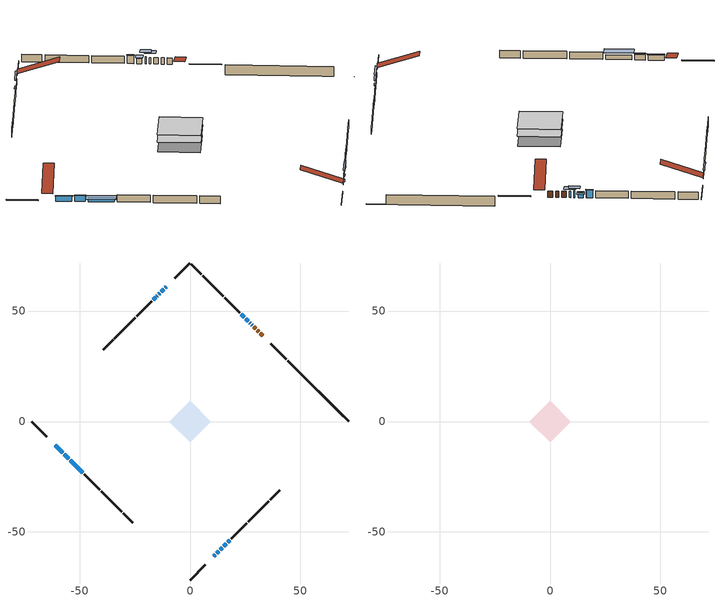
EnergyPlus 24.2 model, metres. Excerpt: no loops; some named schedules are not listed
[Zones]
conditioned space
 floor adiabatic (AdiabaticFloorConstruction): -9.28,0 0,9.28 9.28,0 0,-9.28 z1.61
 floor foundation (Slab1 construction): -9.1,0 0,9.1 9.1,0 0,-9.1 z-1.67
 floor foundation (Slab2 construction): -3.66,0.21 -0.21,3.66 3.66,-0.21 0.21,-3.66 z0
 wall outside (RimJoist1 construction): 0,-71.74 6.95,-64.79 / -71.74,0 -64.79,-6.95 / 0,71.74 -6.95,64.79 / 43.5,28.24 36.55,35.2 z1.61:1.91
 wall outside (AdiabaticWallConstruction 1): 32.85,38.89 31.81,39.93 / 31.16,40.59 30.53,41.22 / 29.87,41.87 28.93,42.81 z1.61:3.64
 wall outside (AdiabaticWallConstruction): 28.27,43.47 27.91,43.83 z1.61:3.64; 10.65,-61.09 11.44,-60.3 z1.61:2.63; 12.1,-59.65 12.96,-58.78 / -56.99,-14.75 -54.83,-16.91 z1.61:3.44; -61.09,-10.65 -57.65,-14.1 z1.61:3.23; -10.65,61.09 -11.17,60.57 / -13.6,58.14 -14.13,57.61 / -14.78,56.96 -14.94,56.8 z1.61:2.83; -11.83,59.91 -12.95,58.8 z1.61:2.27; 13.61,-58.13 14.51,-57.23 / -54.18,-17.57 -48.57,-23.17 / -15.6,56.14 -16.57,55.17 / 17.12,-54.62 18.06,-53.69 z1.61:3.13; 15.17,-56.57 16.46,-55.28 z1.61:2.42; 27.26,44.48 27.04,44.7 z1.61:3.95; 26.38,45.36 25.23,46.51 z1.61:3.24; 24.58,47.16 23.28,48.46 z1.61:4.15
 wall outside (Wall1 construction): 18.71,-53.03 25.7,-46.05 / -47.92,-23.83 -40.93,-30.81 / -17.22,54.52 -24.21,47.53 / 22.63,49.11 15.65,56.1 z1.61:4.05
 wall outside (Wall2 construction): 26.35,-45.39 35.68,-36.06 / -40.28,-31.47 -30.95,-40.79 / -24.86,46.88 -34.19,37.55 / 14.99,56.75 5.66,66.08 z1.61:4.05
 wall outside (Wall3 construction): 36.34,-35.4 40.68,-31.06 / -30.29,-41.45 -25.94,-45.8 / -34.85,36.89 -39.2,32.55 / 5,66.74 0.66,71.08 z1.61:4.05
 wall foundation (FoundationWall1 construction): 44.15,27.59,-1.67 44.15,27.59,1.61 67.46,4.28,1.61 67.46,4.28,-1.57 71.74,0,-1.57 71.74,0,-1.67
 window (WindowConstruction 8): 28.27,43.47 27.91,43.83 z1.61:3.64
 window (WindowConstruction 4): 10.65,-61.09 11.44,-60.3 z1.61:2.62
 window (WindowConstruction 5): 12.1,-59.65 12.96,-58.78 z1.61:3.44
 window (WindowConstruction 6): -61.09,-10.65 -57.65,-14.1 z1.61:3.23
 window (WindowConstruction 7): -56.99,-14.75 -54.83,-16.91 z1.61:3.44
 window (WindowConstruction 16): -10.65,61.09 -11.17,60.57 z1.61:2.83
 window (WindowConstruction 12): -11.83,59.91 -12.94,58.8 z1.61:2.27
 window (WindowConstruction 13): 13.61,-58.13 14.51,-57.23 z1.61:3.13
 window (WindowConstruction 14): 15.17,-56.57 16.46,-55.28 z1.61:2.42
 window (WindowConstruction 15): -54.18,-17.57 -48.57,-23.17 z1.61:3.13
 window (WindowConstruction 9): 27.26,44.49 27.04,44.7 z1.61:3.95
 window (WindowConstruction 10): -13.6,58.14 -14.13,57.61 z1.61:2.83
 window (WindowConstruction 11): -14.78,56.96 -14.94,56.8 z1.61:2.83
 window (WindowConstruction): 26.38,45.36 25.24,46.51 z1.61:3.23
 window (WindowConstruction 1): 24.58,47.16 23.29,48.46 z1.61:4.15
 window (WindowConstruction 2): -15.6,56.14 -16.57,55.17 z1.61:3.13
 window (WindowConstruction 3): 17.12,-54.62 18.06,-53.69 z1.61:3.13
 door (Door): 32.85,38.89 31.81,39.93 z1.61:3.64
 door (Door 1): 31.16,40.59 30.53,41.21 z1.61:3.64
 door (Door 2): 29.87,41.87 28.93,42.81 z1.61:3.64
 ceiling adiabatic (AdiabaticFloorConstruction): 0,-9.28 9.28,0 0,9.28 -9.28,0 z1.61
attic - vented
 floor to conditioned space (Floor1 construction Reversed): -9.28,0 0,9.28 9.28,0 0,-9.28 z4.05
 roof outside (Roof1 construction): 9.99,-61.75,4.05 0.95,-52.71,8.31 -1.43,-55.09,8.31 7.61,-64.13,4.05; -61.75,-9.99,4.05 -52.71,-0.95,8.31 -55.09,1.43,8.31 -64.13,-7.61,4.05; -9.99,61.75,4.05 -0.95,52.71,8.31 1.43,55.09,8.31 -7.61,64.13,4.05; 33.51,38.24,4.05 24.46,29.19,8.31 26.85,26.81,8.31 35.89,35.85,4.05
shading: 26.84,44.9 29.35,42.4 30.64,43.69 28.13,46.2 z5.16; 11.58,-60.16 10.51,-61.24 10.8,-61.53 11.87,-60.45 z2.83; 13.1,-58.64 11.95,-59.79 12.24,-60.08 13.39,-58.93 z3.64; -57.5,-14.24 -61.24,-10.51 -61.53,-10.8 -57.79,-14.53 z3.44; -54.69,-17.05 -57.13,-14.61 -57.42,-14.9 -54.98,-17.34 z3.64; -14.81,56.93 -9.96,61.78 -10.25,62.07 -15.1,57.22 z4.91; 16.38,-55.36 11.75,-59.99 12.04,-60.28 16.67,-55.65 z5.77; 18.33,-53.41 13.3,-58.44 13.6,-58.73 18.62,-53.7 z5.06; -48.14,-23.6 -54.61,-17.13 -56.76,-19.29 -50.3,-25.76 z3.74; 25.97,45.78 28.33,43.41 29.63,44.7 27.26,47.07 z5.47; 25.02,46.72 26.6,45.15 27.89,46.44 26.32,48.01 z3.53; 23.14,48.6 24.72,47.02 25.01,47.31 23.43,48.89 z4.35; -16.71,55.03 -15.46,56.29 -15.75,56.58 -17,55.32 z3.34; 18.2,-53.54 16.98,-54.76 17.27,-55.05 18.49,-53.83 z3.34
[Building]
Building 1: Terrain=Suburbs
[Site:Location]
Edmonton Intl AP_AB: Latitude {deg}=53.31; Longitude {deg}=-113.58; Time Zone {hr}=-7; Elevation {m}=723; Keep Site Location Information=Yes
[Site:GroundTemperature:Shallow]
-1.56185, -3.61833, -3.78302, -2.80711, 1.11059, 5.01004, 8.39065, 10.5322, 10.7141, 8.97234, 5.67794, 1.89811
[Site:WaterMainsTemperature]
Calculation Method=Schedule; Temperature Schedule=mains temperature schedule
[Material] Roughness=Rough; Thermal Absorptance=0.9
Name | Thickness {m} | Conductivity {W/m-K} | Density {kg/m3} | Specific Heat {J/kg-K} | Solar Absorptance | Visible Absorptance
asphalt or fiberglass shingles | 0.00635 | 0.162714 | 1121.4 | 1465.45 | 0.4 | 0.4
ceiling loosefill ins | 0.169333 | 0.0480833 | 16.02 | 1046.75 | 0.7 | 0.7
ceiling stud and cavity | 0.1397 | 0.0937792 | 65.682 | 1177.47 | 0.7 | 0.7
concrete 4.0 in. | 0.1016 | 1.803125 | 2242.8 | 837.4 | 0.7 | 0.7
concrete 8.0 in. | 0.2032 | 1.803125 | 2242.8 | 837.4 | 0.7 | 0.7
door material | 0.04445 | 0.053851 | 512.64 | 1214.23 | 0.7 | 0.7
floor covering | 0.0127 | 0.0433444 | 54.468 | 1339.84 | 0.6 | 0.6
floor rigid ins; wall rigid ins 1 | 0.512978 | 0.029427 | 32.04 | 1214.23 | 0.7 | 0.7
floor stud and cavity | 0.1397 | 1.75129 | 37.0049 | 1207.88 | 0.7 | 0.7
furniture material conditioned space 1 | 0.1524 | 0.115458 | 640.8 | 1214.23 | 0.6 | 0.6
gypsum board | 0.0127 | 0.160291 | 801 | 837.4 | 0.6 | 0.6
osb sheathing 0.5 in. | 0.0127 | 0.115458 | 512.64 | 1214.23 | 0.7 | 0.7
osb sheathing 0.75 in. | 0.01905 | 0.115458 | 512.64 | 1214.23 | 0.7 | 0.7
osb sheathing 2.0 in. | 0.0508 | 0.115458 | 512.64 | 1214.23 | 0.7 | 0.7
rim joist rigid ins; wall rigid ins | 0.051816 | 0.029427 | 32.04 | 1214.23 | 0.7 | 0.7
rim joist stud and cavity | 0.0508 | 0.0449671 | 125.044 | 1163.47 | 0.6 | 0.6
wall stud and cavity | 0.1397 | 0.251076 | 139.0536 | 1170.24 | 0.7 | 0.7
wall stud and cavity 1 | 0.1397 | 0.262716 | 139.0536 | 1170.24 | 0.7 | 0.7
wall stud and cavity 2 | 0.1397 | 0.286894 | 139.0536 | 1170.24 | 0.7 | 0.7
wall stud and cavity 3 | 0.0889 | 0.380278 | 52.3479 | 1209.89 | 0.7 | 0.7
wall stud and cavity 4 | 0.0889 | 0.391764 | 83.0341 | 1211.67 | 0.7 | 0.7
wood siding | 0.0254 | 0.102417 | 544.68 | 1172.36 | 0.4 | 0.4
wood siding 1; wood siding 2; wood siding 3 | 0.0254 | 0.102417 | 544.68 | 1172.36 | 0.7 | 0.7
[WindowMaterial:SimpleGlazingSystem]
Name | U-Factor {W/m2-K} | Solar Heat Gain Coefficient
WindowMaterial | 3.29835 | 0.69
WindowMaterial 1 | 1.90383 | 0.47
WindowMaterial 10 | 3.310274 | 0.62
WindowMaterial 11 | 3.31198 | 0.52
WindowMaterial 12 | 3.30687 | 0.64
WindowMaterial 13 | 3.30005 | 0.68
WindowMaterial 14 | 3.28302 | 0.56
WindowMaterial 15 | 3.296079 | 0.7
WindowMaterial 2 | 3.298918 | 0.68
WindowMaterial 3 | 3.273367 | 0.55
WindowMaterial 4 | 3.273367 | 0.58
WindowMaterial 5 | 1.65457 | 0.57
WindowMaterial 6 | 1.58246 | 0.59
WindowMaterial 7 | 1.550094 | 0.6
WindowMaterial 8 | 3.33639 | 0.51
WindowMaterial 9 | 3.32958 | 0.55
[Construction]
AdiabaticFloorConstruction: floor stud and cavity, floor rigid ins, osb sheathing 0.75 in., floor covering
AdiabaticWallConstruction: wood siding 2, wall rigid ins 1, wall stud and cavity 3, gypsum board
AdiabaticWallConstruction 1: wood siding 3, wall rigid ins 1, wall stud and cavity 3, gypsum board
Door; Door 1; Door 2: door material
Floor1 construction Reversed: gypsum board, ceiling stud and cavity, ceiling loosefill ins
FoundationWall1 construction: concrete 8.0 in.
furniture construction conditioned space 1: furniture material conditioned space 1
PartitionWallConstruction: gypsum board, wall stud and cavity 4, gypsum board
RimJoist1 construction: wood siding 1, rim joist rigid ins, osb sheathing 2.0 in., rim joist stud and cavity
Roof1 construction: asphalt or fiberglass shingles
Slab1 construction; Slab2 construction: concrete 4.0 in.
Wall1 construction: wood siding, wall rigid ins, osb sheathing 0.5 in., wall stud and cavity, gypsum board
Wall2 construction: wood siding, wall rigid ins, osb sheathing 0.5 in., wall stud and cavity 1, gypsum board
Wall3 construction: wood siding, wall rigid ins, osb sheathing 0.5 in., wall stud and cavity 2, gypsum board
WindowConstruction: WindowMaterial
WindowConstruction 1: WindowMaterial 1
WindowConstruction 10; WindowConstruction 16: WindowMaterial 10
WindowConstruction 11: WindowMaterial 11
WindowConstruction 12: WindowMaterial 12
WindowConstruction 13: WindowMaterial 13
WindowConstruction 14: WindowMaterial 14
WindowConstruction 15: WindowMaterial 15
WindowConstruction 2: WindowMaterial 2
WindowConstruction 3: WindowMaterial 3
WindowConstruction 4: WindowMaterial 4
WindowConstruction 5: WindowMaterial 5
WindowConstruction 6: WindowMaterial 6
WindowConstruction 7: WindowMaterial 7
WindowConstruction 8: WindowMaterial 8
WindowConstruction 9: WindowMaterial 9
[Zone] Multiplier=1; Part of Total Floor Area=Yes
Name | Volume {m3}
attic - vented | 119.294
conditioned space | 862.4
[Space]
Name | Zone | Volume {m3}
attic - vented 1 | attic - vented | 119.294
conditioned space 1 | conditioned space | 862.4
[ZoneInfiltration:EffectiveLeakageArea]
infil attic - vented 1: Zone or Space=attic - vented 1; Schedule=Always On Discrete; Effective Air Leakage Area {cm2}=5996.17; Stack Coefficient=0.000296428; Wind Coefficient=1.16327e-05
[ZoneMixing]
whole house fan mix: Zone or Space=attic - vented; Schedule=Always On Continuous; Design Flow Rate Calculation Method=Flow/Zone; Design Flow Rate {m3/s}=0; Source Zone or Space=conditioned space
[SurfaceProperty:ExposedFoundationPerimeter] Exposed Perimeter Calculation Method=TotalExposedPerimeter
Name | Total Exposed Perimeter {m}
Slab1 | 39.014
Slab2 | 20.726
[InternalMass] Zone or ZoneList=conditioned space; Space or SpaceList=conditioned space 1
Name | Construction | Surface Area {m2}
furniture mass conditioned space 1 | furniture construction conditioned space 1 | 145.932
partition wall mass | PartitionWallConstruction | 364.83
[Lights]
interior lighting: Zone or ZoneList or Space or SpaceList=conditioned space 1; Schedule=interior lighting schedule; Design Level Calculation Method=LightingLevel; Lighting Level {W}=343.2; Return Air Fraction=0; Fraction Radiant=0.6; Fraction Visible=0.2; Fraction Replaceable=1
[People]
occupants: Zone or ZoneList or Space or SpaceList=conditioned space 1; Number of People Schedule=occupants schedule; Number of People Calculation Method=People; Number of People=3; Fraction Radiant=0.314171; Sensible Heat Fraction=0.56303; Activity Level Schedule=occupants activity schedule; Carbon Dioxide Generation Rate {m3/s-W}=0; Enable ASHRAE 55 Comfort Warnings=No; Mean Radiant Temperature Calculation Type=EnclosureAveraged
[ElectricEquipment] Zone or ZoneList or Space or SpaceList=conditioned space 1; Design Level Calculation Method=EquipmentLevel
Name | Schedule | Design Level {W} | Fraction Latent | Fraction Radiant | Fraction Lost
clothes dryer | clothes dryer schedule | 140.772 | 0.015 | 0.081 | 0.85
clothes washer | clothes washer schedule | 32.1985 | 0.03 | 0.162 | 0.7
cooking range | cooking range schedule | 215.147 | 0.08 | 0.432 | 0.2
dishwasher | dishwasher schedule | 66.8632 | 0.3 | 0.18 | 0.4
fridge | fridge schedule | 72.9452 | 0 | 0.6 | 0
mech vent bath fan 0 | mech vent bath fan 0 schedule | 50.2 | 0 | 0 | 1
mech vent bath fan 1 | mech vent bath fan 1 schedule | 50.2 | 0 | 0 | 1
mech vent house fan | mech vent house fan schedule | 0 | 0 | 0 | 1
mech vent house fan cfis | mech vent house fan cfis schedule | 0 | 0 | 0 | 0
mech vent range fan 0 | mech vent range fan 0 schedule | 57 | 0 | 0 | 1
misc plug loads | misc plug loads schedule | 494.7 | 0.045 | 0.513 | 0.1
whole house fan | Always On Discrete | 0 | 0 | 0 | 1
[OtherEquipment] Zone or ZoneList or Space or SpaceList=conditioned space 1; Design Level Calculation Method=EquipmentLevel
Name | Fuel Type | Schedule | Design Level {W} | Fraction Latent | Fraction Radiant | Fraction Lost
clothes dryer 1 | Electricity | clothes dryer schedule | 0 | 0.015 | 0.081 | 0.85
cooking range 1 | Electricity | cooking range schedule | 0 | 0.08 | 0.432 | 0.2
general water use latent | None | general water use schedule | 62.594 | 1 | 0 | 0
general water use sensible | None | general water use schedule | -61.6891 | 0 | 0.6 | 0
mech vent house fan latent load | None | Always On Discrete | 0 | 1 | 0 | 0
mech vent house fan sensible load | None | Always On Discrete | 0 | 0 | 0 | 0
water heater energy adjustment1 | NaturalGas | Always On Discrete | 0.01 | 0 | 0 | 1
[ZoneInfiltration:DesignFlowRate] Zone or ZoneList or Space or SpaceList=conditioned space 1; Schedule=Always On Discrete; Design Flow Rate Calculation Method=Flow/Zone; Design Flow Rate {m3/s}=0
infil flow; natural vent flow; whole house fan flow
[Foundation:Kiva] Initial Indoor Air Temperature {C}=18; Wall Depth Below Slab {m}=0.2032
Name | Wall Height Above Grade {m}
Foundation Kiva 1 | 1.61001
Foundation Kiva 2 | 0.1016
[Foundation:Kiva:Settings]
Soil Conductivity {W/m-K}=0.849921; Soil Density {kg/m3}=1842.3; Soil Specific Heat {J/kg-K}=418.7; Ground Solar Absorptivity=0.9; Ground Thermal Absorptivity=0.9; Ground Surface Roughness {m}=0.03; Far-Field Width {m}=40; Deep-Ground Boundary Condition=ZeroFlux; Deep-Ground Depth {m}=40; Minimum Cell Dimension {m}=0.2; Maximum Cell Growth Coefficient=3; Simulation Timestep=Timestep
[Exterior:Lights]
exterior lighting: Schedule=exterior lighting schedule; Design Level {W}=75.6
[Schedule:Constant]
Name | Hourly Value
Always On Continuous; mech vent house fan schedule; mech vent house fan cfis schedule; Always On Discrete | 1
occupants activity schedule | 117.228
fridge schedule | 0
[Schedule:Week:Daily]
interior lighting schedule Week Rule - Jan1-Jan27: interior lighting schedule day, interior lighting schedule day, interior lighting schedule day, interior lighting schedule day, interior lighting schedule day, interior lighting schedule day, interior lighting schedule day, interior lighting schedule default day, interior lighting schedule default day, interior lighting schedule default day, interior lighting schedule default day, interior lighting schedule default day
interior lighting schedule Week Rule - Jan28-Feb3: interior lighting schedule day, interior lighting schedule day, interior lighting schedule day, interior lighting schedule day, interior lighting schedule day 1, interior lighting schedule day 1, interior lighting schedule day 1, interior lighting schedule default day, interior lighting schedule default day, interior lighting schedule default day, interior lighting schedule default day, interior lighting schedule default day
interior lighting schedule Week Rule - Feb4-Feb24: interior lighting schedule day 1, interior lighting schedule day 1, interior lighting schedule day 1, interior lighting schedule day 1, interior lighting schedule day 1, interior lighting schedule day 1, interior lighting schedule day 1, interior lighting schedule default day, interior lighting schedule default day, interior lighting schedule default day, interior lighting schedule default day, interior lighting schedule default day
interior lighting schedule Week Rule - Feb25-Mar3: interior lighting schedule day 1, interior lighting schedule day 1, interior lighting schedule day 1, interior lighting schedule day 1, interior lighting schedule day 2, interior lighting schedule day 2, interior lighting schedule day 2, interior lighting schedule default day, interior lighting schedule default day, interior lighting schedule default day, interior lighting schedule default day, interior lighting schedule default day
interior lighting schedule Week Rule - Mar4-Mar31: interior lighting schedule day 2, interior lighting schedule day 2, interior lighting schedule day 2, interior lighting schedule day 2, interior lighting schedule day 2, interior lighting schedule day 2, interior lighting schedule day 2, interior lighting schedule default day, interior lighting schedule default day, interior lighting schedule default day, interior lighting schedule default day, interior lighting schedule default day
interior lighting schedule Week Rule - Apr1-Apr28: interior lighting schedule day 3, interior lighting schedule day 3, interior lighting schedule day 3, interior lighting schedule day 3, interior lighting schedule day 3, interior lighting schedule day 3, interior lighting schedule day 3, interior lighting schedule default day, interior lighting schedule default day, interior lighting schedule default day, interior lighting schedule default day, interior lighting schedule default day
interior lighting schedule Week Rule - Apr29-May5: interior lighting schedule day 3, interior lighting schedule day 3, interior lighting schedule day 4, interior lighting schedule day 4, interior lighting schedule day 4, interior lighting schedule day 4, interior lighting schedule day 4, interior lighting schedule default day, interior lighting schedule default day, interior lighting schedule default day, interior lighting schedule default day, interior lighting schedule default day
interior lighting schedule Week Rule - May6-May26: interior lighting schedule day 4, interior lighting schedule day 4, interior lighting schedule day 4, interior lighting schedule day 4, interior lighting schedule day 4, interior lighting schedule day 4, interior lighting schedule day 4, interior lighting schedule default day, interior lighting schedule default day, interior lighting schedule default day, interior lighting schedule default day, interior lighting schedule default day
interior lighting schedule Week Rule - May27-Jun2: interior lighting schedule day 4, interior lighting schedule day 4, interior lighting schedule day 4, interior lighting schedule day 4, interior lighting schedule day 4, interior lighting schedule day 5, interior lighting schedule day 5, interior lighting schedule default day, interior lighting schedule default day, interior lighting schedule default day, interior lighting schedule default day, interior lighting schedule default day
interior lighting schedule Week Rule - Jun3-Jun30: interior lighting schedule day 5, interior lighting schedule day 5, interior lighting schedule day 5, interior lighting schedule day 5, interior lighting schedule day 5, interior lighting schedule day 5, interior lighting schedule day 5, interior lighting schedule default day, interior lighting schedule default day, interior lighting schedule default day, interior lighting schedule default day, interior lighting schedule default day
interior lighting schedule Week Rule - Jul1-Jul28: interior lighting schedule day 6, interior lighting schedule day 6, interior lighting schedule day 6, interior lighting schedule day 6, interior lighting schedule day 6, interior lighting schedule day 6, interior lighting schedule day 6, interior lighting schedule default day, interior lighting schedule default day, interior lighting schedule default day, interior lighting schedule default day, interior lighting schedule default day
interior lighting schedule Week Rule - Jul29-Aug4: interior lighting schedule day 6, interior lighting schedule day 6, interior lighting schedule day 6, interior lighting schedule day 7, interior lighting schedule day 7, interior lighting schedule day 7, interior lighting schedule day 7, interior lighting schedule default day, interior lighting schedule default day, interior lighting schedule default day, interior lighting schedule default day, interior lighting schedule default day
interior lighting schedule Week Rule - Aug5-Aug25: interior lighting schedule day 7, interior lighting schedule day 7, interior lighting schedule day 7, interior lighting schedule day 7, interior lighting schedule day 7, interior lighting schedule day 7, interior lighting schedule day 7, interior lighting schedule default day, interior lighting schedule default day, interior lighting schedule default day, interior lighting schedule default day, interior lighting schedule default day
interior lighting schedule Week Rule - Aug26-Sep1: interior lighting schedule day 7, interior lighting schedule day 7, interior lighting schedule day 7, interior lighting schedule day 7, interior lighting schedule day 7, interior lighting schedule day 7, interior lighting schedule day 8, interior lighting schedule default day, interior lighting schedule default day, interior lighting schedule default day, interior lighting schedule default day, interior lighting schedule default day
interior lighting schedule Week Rule - Sep2-Sep29: interior lighting schedule day 8, interior lighting schedule day 8, interior lighting schedule day 8, interior lighting schedule day 8, interior lighting schedule day 8, interior lighting schedule day 8, interior lighting schedule day 8, interior lighting schedule default day, interior lighting schedule default day, interior lighting schedule default day, interior lighting schedule default day, interior lighting schedule default day
interior lighting schedule Week Rule - Sep30-Oct6: interior lighting schedule day 8, interior lighting schedule day 9, interior lighting schedule day 9, interior lighting schedule day 9, interior lighting schedule day 9, interior lighting schedule day 9, interior lighting schedule day 9, interior lighting schedule default day, interior lighting schedule default day, interior lighting schedule default day, interior lighting schedule default day, interior lighting schedule default day
interior lighting schedule Week Rule - Oct7-Oct27: interior lighting schedule day 9, interior lighting schedule day 9, interior lighting schedule day 9, interior lighting schedule day 9, interior lighting schedule day 9, interior lighting schedule day 9, interior lighting schedule day 9, interior lighting schedule default day, interior lighting schedule default day, interior lighting schedule default day, interior lighting schedule default day, interior lighting schedule default day
interior lighting schedule Week Rule - Oct28-Nov3: interior lighting schedule day 9, interior lighting schedule day 9, interior lighting schedule day 9, interior lighting schedule day 9, interior lighting schedule day 10, interior lighting schedule day 10, interior lighting schedule day 10, interior lighting schedule default day, interior lighting schedule default day, interior lighting schedule default day, interior lighting schedule default day, interior lighting schedule default day
interior lighting schedule Week Rule - Nov4-Nov24: interior lighting schedule day 10, interior lighting schedule day 10, interior lighting schedule day 10, interior lighting schedule day 10, interior lighting schedule day 10, interior lighting schedule day 10, interior lighting schedule day 10, interior lighting schedule default day, interior lighting schedule default day, interior lighting schedule default day, interior lighting schedule default day, interior lighting schedule default day
interior lighting schedule Week Rule - Nov25-Dec1: interior lighting schedule day 10, interior lighting schedule day 10, interior lighting schedule day 10, interior lighting schedule day 10, interior lighting schedule day 10, interior lighting schedule day 10, interior lighting schedule day 11, interior lighting schedule default day, interior lighting schedule default day, interior lighting schedule default day, interior lighting schedule default day, interior lighting schedule default day
interior lighting schedule Week Rule - Dec2-Dec31: interior lighting schedule day 11, interior lighting schedule day 11, interior lighting schedule day 11, interior lighting schedule day 11, interior lighting schedule day 11, interior lighting schedule day 11, interior lighting schedule day 11, interior lighting schedule default day, interior lighting schedule default day, interior lighting schedule default day, interior lighting schedule default day, interior lighting schedule default day
occupants schedule Week Rule - Jan1-Dec31: occupants schedule day, occupants schedule day, occupants schedule day, occupants schedule day, occupants schedule day, occupants schedule day, occupants schedule day, occupants schedule default day, occupants schedule default day, occupants schedule default day, occupants schedule default day, occupants schedule default day
clothes dryer schedule Week Rule - Jan1-Dec31: clothes dryer schedule day, clothes dryer schedule day, clothes dryer schedule day, clothes dryer schedule day, clothes dryer schedule day, clothes dryer schedule day, clothes dryer schedule day, clothes dryer schedule default day, clothes dryer schedule default day, clothes dryer schedule default day, clothes dryer schedule default day, clothes dryer schedule default day
clothes washer schedule Week Rule - Jan1-Dec31: clothes washer schedule day, clothes washer schedule day, clothes washer schedule day, clothes washer schedule day, clothes washer schedule day, clothes washer schedule day, clothes washer schedule day, clothes washer schedule default day, clothes washer schedule default day, clothes washer schedule default day, clothes washer schedule default day, clothes washer schedule default day
cooking range schedule Week Rule - Jan1-Dec31: cooking range schedule day, cooking range schedule day, cooking range schedule day, cooking range schedule day, cooking range schedule day, cooking range schedule day, cooking range schedule day, cooking range schedule default day, cooking range schedule default day, cooking range schedule default day, cooking range schedule default day, cooking range schedule default day
dishwasher schedule Week Rule - Jan1-Dec31: dishwasher schedule day, dishwasher schedule day, dishwasher schedule day, dishwasher schedule day, dishwasher schedule day, dishwasher schedule day, dishwasher schedule day, dishwasher schedule default day, dishwasher schedule default day, dishwasher schedule default day, dishwasher schedule default day, dishwasher schedule default day
mech vent bath fan 0 schedule Week Rule - Jan1-Dec31: mech vent bath fan 0 schedule day, mech vent bath fan 0 schedule day, mech vent bath fan 0 schedule day, mech vent bath fan 0 schedule day, mech vent bath fan 0 schedule day, mech vent bath fan 0 schedule day, mech vent bath fan 0 schedule day, mech vent bath fan 0 schedule default day, mech vent bath fan 0 schedule default day, mech vent bath fan 0 schedule default day, mech vent bath fan 0 schedule default day, mech vent bath fan 0 schedule default day
mech vent bath fan 1 schedule Week Rule - Jan1-Dec31: mech vent bath fan 1 schedule day, mech vent bath fan 1 schedule day, mech vent bath fan 1 schedule day, mech vent bath fan 1 schedule day, mech vent bath fan 1 schedule day, mech vent bath fan 1 schedule day, mech vent bath fan 1 schedule day, mech vent bath fan 1 schedule default day, mech vent bath fan 1 schedule default day, mech vent bath fan 1 schedule default day, mech vent bath fan 1 schedule default day, mech vent bath fan 1 schedule default day
mech vent range fan 0 schedule Week Rule - Jan1-Dec31: mech vent range fan 0 schedule day, mech vent range fan 0 schedule day, mech vent range fan 0 schedule day, mech vent range fan 0 schedule day, mech vent range fan 0 schedule day, mech vent range fan 0 schedule day, mech vent range fan 0 schedule day, mech vent range fan 0 schedule default day, mech vent range fan 0 schedule default day, mech vent range fan 0 schedule default day, mech vent range fan 0 schedule default day, mech vent range fan 0 schedule default day
misc plug loads schedule Week Rule - Jan1-Dec31: misc plug loads schedule day, misc plug loads schedule day, misc plug loads schedule day, misc plug loads schedule day, misc plug loads schedule day, misc plug loads schedule day, misc plug loads schedule day, misc plug loads schedule default day, misc plug loads schedule default day, misc plug loads schedule default day, misc plug loads schedule default day, misc plug loads schedule default day
general water use schedule Week Rule - Jan1-Dec31: general water use schedule day, general water use schedule day, general water use schedule day, general water use schedule day, general water use schedule day, general water use schedule day, general water use schedule day, general water use schedule default day, general water use schedule default day, general water use schedule default day, general water use schedule default day, general water use schedule default day
exterior lighting schedule Week Rule - Jan1-Jan27: exterior lighting schedule day, exterior lighting schedule day, exterior lighting schedule day, exterior lighting schedule day, exterior lighting schedule day, exterior lighting schedule day, exterior lighting schedule day, exterior lighting schedule default day, exterior lighting schedule default day, exterior lighting schedule default day, exterior lighting schedule default day, exterior lighting schedule default day
exterior lighting schedule Week Rule - Jan28-Feb3: exterior lighting schedule day, exterior lighting schedule day, exterior lighting schedule day, exterior lighting schedule day, exterior lighting schedule day 1, exterior lighting schedule day 1, exterior lighting schedule day 1, exterior lighting schedule default day, exterior lighting schedule default day, exterior lighting schedule default day, exterior lighting schedule default day, exterior lighting schedule default day
exterior lighting schedule Week Rule - Feb4-Feb24: exterior lighting schedule day 1, exterior lighting schedule day 1, exterior lighting schedule day 1, exterior lighting schedule day 1, exterior lighting schedule day 1, exterior lighting schedule day 1, exterior lighting schedule day 1, exterior lighting schedule default day, exterior lighting schedule default day, exterior lighting schedule default day, exterior lighting schedule default day, exterior lighting schedule default day
exterior lighting schedule Week Rule - Feb25-Mar3: exterior lighting schedule day 1, exterior lighting schedule day 1, exterior lighting schedule day 1, exterior lighting schedule day 1, exterior lighting schedule day 2, exterior lighting schedule day 2, exterior lighting schedule day 2, exterior lighting schedule default day, exterior lighting schedule default day, exterior lighting schedule default day, exterior lighting schedule default day, exterior lighting schedule default day
exterior lighting schedule Week Rule - Mar4-Mar31: exterior lighting schedule day 2, exterior lighting schedule day 2, exterior lighting schedule day 2, exterior lighting schedule day 2, exterior lighting schedule day 2, exterior lighting schedule day 2, exterior lighting schedule day 2, exterior lighting schedule default day, exterior lighting schedule default day, exterior lighting schedule default day, exterior lighting schedule default day, exterior lighting schedule default day
exterior lighting schedule Week Rule - Apr1-Apr28: exterior lighting schedule day 3, exterior lighting schedule day 3, exterior lighting schedule day 3, exterior lighting schedule day 3, exterior lighting schedule day 3, exterior lighting schedule day 3, exterior lighting schedule day 3, exterior lighting schedule default day, exterior lighting schedule default day, exterior lighting schedule default day, exterior lighting schedule default day, exterior lighting schedule default day
exterior lighting schedule Week Rule - Apr29-May5: exterior lighting schedule day 3, exterior lighting schedule day 3, exterior lighting schedule day 4, exterior lighting schedule day 4, exterior lighting schedule day 4, exterior lighting schedule day 4, exterior lighting schedule day 4, exterior lighting schedule default day, exterior lighting schedule default day, exterior lighting schedule default day, exterior lighting schedule default day, exterior lighting schedule default day
exterior lighting schedule Week Rule - May6-May26: exterior lighting schedule day 4, exterior lighting schedule day 4, exterior lighting schedule day 4, exterior lighting schedule day 4, exterior lighting schedule day 4, exterior lighting schedule day 4, exterior lighting schedule day 4, exterior lighting schedule default day, exterior lighting schedule default day, exterior lighting schedule default day, exterior lighting schedule default day, exterior lighting schedule default day
exterior lighting schedule Week Rule - May27-Jun2: exterior lighting schedule day 4, exterior lighting schedule day 4, exterior lighting schedule day 4, exterior lighting schedule day 4, exterior lighting schedule day 4, exterior lighting schedule day 5, exterior lighting schedule day 5, exterior lighting schedule default day, exterior lighting schedule default day, exterior lighting schedule default day, exterior lighting schedule default day, exterior lighting schedule default day
exterior lighting schedule Week Rule - Jun3-Jun30: exterior lighting schedule day 5, exterior lighting schedule day 5, exterior lighting schedule day 5, exterior lighting schedule day 5, exterior lighting schedule day 5, exterior lighting schedule day 5, exterior lighting schedule day 5, exterior lighting schedule default day, exterior lighting schedule default day, exterior lighting schedule default day, exterior lighting schedule default day, exterior lighting schedule default day
exterior lighting schedule Week Rule - Jul1-Jul28: exterior lighting schedule day 6, exterior lighting schedule day 6, exterior lighting schedule day 6, exterior lighting schedule day 6, exterior lighting schedule day 6, exterior lighting schedule day 6, exterior lighting schedule day 6, exterior lighting schedule default day, exterior lighting schedule default day, exterior lighting schedule default day, exterior lighting schedule default day, exterior lighting schedule default day
exterior lighting schedule Week Rule - Jul29-Aug4: exterior lighting schedule day 6, exterior lighting schedule day 6, exterior lighting schedule day 6, exterior lighting schedule day 7, exterior lighting schedule day 7, exterior lighting schedule day 7, exterior lighting schedule day 7, exterior lighting schedule default day, exterior lighting schedule default day, exterior lighting schedule default day, exterior lighting schedule default day, exterior lighting schedule default day
exterior lighting schedule Week Rule - Aug5-Aug25: exterior lighting schedule day 7, exterior lighting schedule day 7, exterior lighting schedule day 7, exterior lighting schedule day 7, exterior lighting schedule day 7, exterior lighting schedule day 7, exterior lighting schedule day 7, exterior lighting schedule default day, exterior lighting schedule default day, exterior lighting schedule default day, exterior lighting schedule default day, exterior lighting schedule default day
[Schedule:Year]
interior lighting schedule: interior lighting schedule Week Rule - Jan1-Jan27, 1, 1, 1, 27, interior lighting schedule Week Rule - Jan28-Feb3, 1, 28, 2, 3, interior lighting schedule Week Rule - Feb4-Feb24, 2, 4, 2, 24, interior lighting schedule Week Rule - Feb25-Mar3, 2, 25, 3, 3, interior lighting schedule Week Rule - Mar4-Mar31, 3, 4, 3, 31, interior lighting schedule Week Rule - Apr1-Apr28, 4, 1, 4, 28, interior lighting schedule Week Rule - Apr29-May5, 4, 29, 5, 5, interior lighting schedule Week Rule - May6-May26, 5, 6, 5, 26, interior lighting schedule Week Rule - May27-Jun2, 5, 27, 6, 2, interior lighting schedule Week Rule - Jun3-Jun30, 6, 3, 6, 30, interior lighting schedule Week Rule - Jul1-Jul28, 7, 1, 7, 28, interior lighting schedule Week Rule - Jul29-Aug4, 7, 29, 8, 4, interior lighting schedule Week Rule - Aug5-Aug25, 8, 5, 8, 25, interior lighting schedule Week Rule - Aug26-Sep1, 8, 26, 9, 1, interior lighting schedule Week Rule - Sep2-Sep29, 9, 2, 9, 29, interior lighting schedule Week Rule - Sep30-Oct6, 9, 30, 10, 6, interior lighting schedule Week Rule - Oct7-Oct27, 10, 7, 10, 27, interior lighting schedule Week Rule - Oct28-Nov3, 10, 28, 11, 3, interior lighting schedule Week Rule - Nov4-Nov24, 11, 4, 11, 24, interior lighting schedule Week Rule - Nov25-Dec1, 11, 25, 12, 1, interior lighting schedule Week Rule - Dec2-Dec31, 12, 2, 12, 31
occupants schedule: occupants schedule Week Rule - Jan1-Dec31, 1, 1, 12, 31
clothes dryer schedule: clothes dryer schedule Week Rule - Jan1-Dec31, 1, 1, 12, 31
clothes washer schedule: clothes washer schedule Week Rule - Jan1-Dec31, 1, 1, 12, 31
cooking range schedule: cooking range schedule Week Rule - Jan1-Dec31, 1, 1, 12, 31
dishwasher schedule: dishwasher schedule Week Rule - Jan1-Dec31, 1, 1, 12, 31
mech vent bath fan 0 schedule: mech vent bath fan 0 schedule Week Rule - Jan1-Dec31, 1, 1, 12, 31
mech vent bath fan 1 schedule: mech vent bath fan 1 schedule Week Rule - Jan1-Dec31, 1, 1, 12, 31
mech vent range fan 0 schedule: mech vent range fan 0 schedule Week Rule - Jan1-Dec31, 1, 1, 12, 31
misc plug loads schedule: misc plug loads schedule Week Rule - Jan1-Dec31, 1, 1, 12, 31
general water use schedule: general water use schedule Week Rule - Jan1-Dec31, 1, 1, 12, 31
exterior lighting schedule: exterior lighting schedule Week Rule - Jan1-Jan27, 1, 1, 1, 27, exterior lighting schedule Week Rule - Jan28-Feb3, 1, 28, 2, 3, exterior lighting schedule Week Rule - Feb4-Feb24, 2, 4, 2, 24, exterior lighting schedule Week Rule - Feb25-Mar3, 2, 25, 3, 3, exterior lighting schedule Week Rule - Mar4-Mar31, 3, 4, 3, 31, exterior lighting schedule Week Rule - Apr1-Apr28, 4, 1, 4, 28, exterior lighting schedule Week Rule - Apr29-May5, 4, 29, 5, 5, exterior lighting schedule Week Rule - May6-May26, 5, 6, 5, 26, exterior lighting schedule Week Rule - May27-Jun2, 5, 27, 6, 2, exterior lighting schedule Week Rule - Jun3-Jun30, 6, 3, 6, 30, exterior lighting schedule Week Rule - Jul1-Jul28, 7, 1, 7, 28, exterior lighting schedule Week Rule - Jul29-Aug4, 7, 29, 8, 4, exterior lighting schedule Week Rule - Aug5-Aug25, 8, 5, 8, 25, exterior lighting schedule Week Rule - Aug26-Sep1, 8, 26, 9, 1, exterior lighting schedule Week Rule - Sep2-Sep29, 9, 2, 9, 29, exterior lighting schedule Week Rule - Sep30-Oct6, 9, 30, 10, 6, exterior lighting schedule Week Rule - Oct7-Oct27, 10, 7, 10, 27, exterior lighting schedule Week Rule - Oct28-Nov3, 10, 28, 11, 3, exterior lighting schedule Week Rule - Nov4-Nov24, 11, 4, 11, 24, exterior lighting schedule Week Rule - Nov25-Dec1, 11, 25, 12, 1, exterior lighting schedule Week Rule - Dec2-Dec31, 12, 2, 12, 31
[Schedule:Compact]
mains temperature schedule: Through: 01/01, For: AllDays, Until: 24:00, 3.97167, Through: 01/02, For: AllDays, Until: 24:00, 3.90778, Through: 01/03, For: AllDays, Until: 24:00, 3.84556, Through: 01/04, For: AllDays, Until: 24:00, 3.78389, Through: 01/05, For: AllDays, Until: 24:00, 3.72278, Through: 01/06, For: AllDays, Until: 24:00, 3.66278, Through: 01/07, For: AllDays, Until: 24:00, 3.60389, Through: 01/08, For: AllDays, Until: 24:00, 3.54556, Through: 01/09, For: AllDays, Until: 24:00, 3.48833, Through: 01/10, For: AllDays, Until: 24:00, 3.43167, Through: 01/11, For: AllDays, Until: 24:00, 3.37611, Through: 01/12, For: AllDays, Until: 24:00, 3.32167, Through: 01/13, For: AllDays, Until: 24:00, 3.26833, Through: 01/14, For: AllDays, Until: 24:00, 3.21556, Through: 01/15, For: AllDays, Until: 24:00, 3.16444, Through: 01/16, For: AllDays, Until: 24:00, 3.11389, Through: 01/17, For: AllDays, Until: 24:00, 3.06444, Through: 01/18, For: AllDays, Until: 24:00, 3.01611, Through: 01/19, For: AllDays, Until: 24:00, 2.96889, Through: 01/20, For: AllDays, Until: 24:00, 2.92278, Through: 01/21, For: AllDays, Until: 24:00, 2.87722, Through: 01/22, For: AllDays, Until: 24:00, 2.83333, Through: 01/23, For: AllDays, Until: 24:00, 2.79056, Through: 01/24, For: AllDays, Until: 24:00, 2.74889, Through: 01/25, For: AllDays, Until: 24:00, 2.70833, Through: 01/26, For: AllDays, Until: 24:00, 2.66889, Through: 01/27, For: AllDays, Until: 24:00, 2.63056, Through: 01/28, For: AllDays, Until: 24:00, 2.59333, Through: 01/29, For: AllDays, Until: 24:00, 2.55778, Through: 01/30, For: AllDays, Until: 24:00, 2.52278, Through: 01/31, For: AllDays, Until: 24:00, 2.48944, Through: 02/01, For: AllDays, Until: 24:00, 2.45722, Through: 02/02, For: AllDays, Until: 24:00, 2.42611, Through: 02/03, For: AllDays, Until: 24:00, 2.39667, Through: 02/04, For: AllDays, Until: 24:00, 2.36833, Through: 02/05, For: AllDays, Until: 24:00, 2.34111, Through: 02/06, For: AllDays, Until: 24:00, 2.315, Through: 02/07, For: AllDays, Until: 24:00, 2.29056, Through: 02/08, For: AllDays, Until: 24:00, 2.26722, Through: 02/09, For: AllDays, Until: 24:00, 2.245, Through: 02/10, For: AllDays, Until: 24:00, 2.22444, Through: 02/11, For: AllDays, Until: 24:00, 2.20444, Through: 02/12, For: AllDays, Until: 24:00, 2.18667, Through: 02/13, For: AllDays, Until: 24:00, 2.17, Through: 02/14, For: AllDays, Until: 24:00, 2.15444, Through: 02/15, For: AllDays, Until: 24:00, 2.14, Through: 02/16, For: AllDays, Until: 24:00, 2.12722, Through: 02/17, For: AllDays, Until: 24:00, 2.11556, Through: 02/18, For: AllDays, Until: 24:00, 2.10556, Through: 02/19, For: AllDays, Until: 24:00, 2.09667, Through: 02/20, For: AllDays, Until: 24:00, 2.08889, Through: 02/21, For: AllDays, Until: 24:00, 2.08278, Through: 02/22, For: AllDays, Until: 24:00, 2.07833, Through: 02/23, For: AllDays, Until: 24:00, 2.07444, Through: 02/24, For: AllDays, Until: 24:00, 2.07278, Through: 02/25, For: AllDays, Until: 24:00, 2.07167, Through: 02/26, For: AllDays, Until: 24:00, 2.07222, Through: 02/27, For: AllDays, Until: 24:00, 2.07444, Through: 02/28, For: AllDays, Until: 24:00, 2.07778, Through: 03/01, For: AllDays, Until: 24:00, 2.08222, Through: 03/02, For: AllDays, Until: 24:00, 2.08833, Through: 03/03, For: AllDays, Until: 24:00, 2.09556, Through: 03/04, For: AllDays, Until: 24:00, 2.10444, Through: 03/05, For: AllDays, Until: 24:00, 2.11444, Through: 03/06, For: AllDays, Until: 24:00, 2.12556, Through: 03/07, For: AllDays, Until: 24:00, 2.13833, Through: 03/08, For: AllDays, Until: 24:00, 2.15278, Through: 03/09, For: AllDays, Until: 24:00, 2.16778, Through: 03/10, For: AllDays, Until: 24:00, 2.18444, Through: 03/11, For: AllDays, Until: 24:00, 2.20278, Through: 03/12, For: AllDays, Until: 24:00, 2.22167, Through: 03/13, For: AllDays, Until: 24:00, 2.24278, Through: 03/14, For: AllDays, Until: 24:00, 2.26444, Through: 03/15, For: AllDays, Until: 24:00, 2.28778, Through: 03/16, For: AllDays, Until: 24:00, 2.31222, Through: 03/17, For: AllDays, Until: 24:00, 2.33778, Through: 03/18, For: AllDays, Until: 24:00, 2.365, Through: 03/19, For: AllDays, Until: 24:00, 2.39333, Through: 03/20, For: AllDays, Until: 24:00, 2.42278, Through: 03/21, For: AllDays, Until: 24:00, 2.45389, Through: 03/22, For: AllDays, Until: 24:00, 2.48611, Through: 03/23, For: AllDays, Until: 24:00, 2.51889, Through: 03/24, For: AllDays, Until: 24:00, 2.55389, Through: 03/25, For: AllDays, Until: 24:00, 2.58944, Through: 03/26, For: AllDays, Until: 24:00, 2.62611, Through: 03/27, For: AllDays, Until: 24:00, 2.66444, Through: 03/28, For: AllDays, Until: 24:00, 2.70389, Through: 03/29, For: AllDays, Until: 24:00, 2.74389, Through: 03/30, For: AllDays, Until: 24:00, 2.78556, Through: 03/31, For: AllDays, Until: 24:00, 2.82833, Through: 04/01, For: AllDays, Until: 24:00, 2.87222, Through: 04/02, For: AllDays, Until: 24:00, 2.91722, Through: 04/03, For: AllDays, Until: 24:00, 2.96333, Through: 04/04, For: AllDays, Until: 24:00, 3.01056, Through: 04/05, For: AllDays, Until: 24:00, 3.05889, Through: 04/06, For: AllDays, Until: 24:00, 3.10833, Through: 04/07, For: AllDays, Until: 24:00, 3.15833, Through: 04/08, For: AllDays, Until: 24:00, 3.21, Through: 04/09, For: AllDays, Until: 24:00, 3.26222, Through: 04/10, For: AllDays, Until: 24:00, 3.31556, Through: 04/11, For: AllDays, Until: 24:00, 3.37, Through: 04/12, For: AllDays, Until: 24:00, 3.42556, Through: 04/13, For: AllDays, Until: 24:00, 3.48167, Through: 04/14, For: AllDays, Until: 24:00, 3.53889, Through: 04/15, For: AllDays, Until: 24:00, 3.59722, Through: 04/16, For: AllDays, Until: 24:00, 3.65611, Through: 04/17, For: AllDays, Until: 24:00, 3.71611, Through: 04/18, For: AllDays, Until: 24:00, 3.77667, Through: 04/19, For: AllDays, Until: 24:00, 3.83833, Through: 04/20, For: AllDays, Until: 24:00, 3.90111, Through: 04/21, For: AllDays, Until: 24:00, 3.96444, Through: 04/22, For: AllDays, Until: 24:00, 4.02833, Through: 04/23, For: AllDays, Until: 24:00, 4.09333, Through: 04/24, For: AllDays, Until: 24:00, 4.15889, Through: 04/25, For: AllDays, Until: 24:00, 4.225, Through: 04/26, For: AllDays, Until: 24:00, 4.29222, Through: 04/27, For: AllDays, Until: 24:00, 4.36, Through: 04/28, For: AllDays, Until: 24:00, 4.42833, Through: 04/29, For: AllDays, Until: 24:00, 4.49722, Through: 04/30, For: AllDays, Until: 24:00, 4.56667, Through: 05/01, For: AllDays, Until: 24:00, 4.63722, Through: 05/02, For: AllDays, Until: 24:00, 4.70833, Through: 05/03, For: AllDays, Until: 24:00, 4.77944, Through: 05/04, For: AllDays, Until: 24:00, 4.85167, Through: 05/05, For: AllDays, Until: 24:00, 4.92389, Through: 05/06, For: AllDays, Until: 24:00, 4.99722, Through: 05/07, For: AllDays, Until: 24:00, 5.07056, Through: 05/08, For: AllDays, Until: 24:00, 5.145, Through: 05/09, For: AllDays, Until: 24:00, 5.21944, Through: 05/10, For: AllDays, Until: 24:00, 5.29389, Through: 05/11, For: AllDays, Until: 24:00, 5.36944, Through: 05/12, For: AllDays, Until: 24:00, 5.445, Through: 05/13, For: AllDays, Until: 24:00, 5.52111, Through: 05/14, For: AllDays, Until: 24:00, 5.59722, Through: 05/15, For: AllDays, Until: 24:00, 5.67389, Through: 05/16, For: AllDays, Until: 24:00, 5.75056, Through: 05/17, For: AllDays, Until: 24:00, 5.82778, Through: 05/18, For: AllDays, Until: 24:00, 5.90556, Through: 05/19, For: AllDays, Until: 24:00, 5.98278, Through: 05/20, For: AllDays, Until: 24:00, 6.06056, Through: 05/21, For: AllDays, Until: 24:00, 6.13889, Through: 05/22, For: AllDays, Until: 24:00, 6.21667, Through: 05/23, For: AllDays, Until: 24:00, 6.295, Through: 05/24, For: AllDays, Until: 24:00, 6.37333, Through: 05/25, For: AllDays, Until: 24:00, 6.45222, Through: 05/26, For: AllDays, Until: 24:00, 6.53056, Through: 05/27, For: AllDays, Until: 24:00, 6.60889, Through: 05/28, For: AllDays, Until: 24:00, 6.68778, Through: 05/29, For: AllDays, Until: 24:00, 6.76611, Through: 05/30, For: AllDays, Until: 24:00, 6.84444, Through: 05/31, For: AllDays, Until: 24:00, 6.92278, Through: 06/01, For: AllDays, Until: 24:00, 7.00111, Through: 06/02, For: AllDays, Until: 24:00, 7.07944, Through: 06/03, For: AllDays, Until: 24:00, 7.15778, Through: 06/04, For: AllDays, Until: 24:00, 7.23556, Through: 06/05, For: AllDays, Until: 24:00, 7.31333, Through: 06/06, For: AllDays, Until: 24:00, 7.39056, Through: 06/07, For: AllDays, Until: 24:00, 7.46833, Through: 06/08, For: AllDays, Until: 24:00, 7.545, Through: 06/09, For: AllDays, Until: 24:00, 7.62222, Through: 06/10, For: AllDays, Until: 24:00, 7.69833, Through: 06/11, For: AllDays, Until: 24:00, 7.775, Through: 06/12, For: AllDays, Until: 24:00, 7.85056, Through: 06/13, For: AllDays, Until: 24:00, 7.92611, Through: 06/14, For: AllDays, Until: 24:00, 8.00111, Through: 06/15, For: AllDays, Until: 24:00, 8.07611, Through: 06/16, For: AllDays, Until: 24:00, 8.15056, Through: 06/17, For: AllDays, Until: 24:00, 8.22389, Through: 06/18, For: AllDays, Until: 24:00, 8.29778, Through: 06/19, For: AllDays, Until: 24:00, 8.37056, Through: 06/20, For: AllDays, Until: 24:00, 8.44278, Through: 06/21, For: AllDays, Until: 24:00, 8.51444, Through: 06/22, For: AllDays, Until: 24:00, 8.58611, Through: 06/23, For: AllDays, Until: 24:00, 8.65667, Through: 06/24, For: AllDays, Until: 24:00, 8.72667, Through: 06/25, For: AllDays, Until: 24:00, 8.79611, Through: 06/26, For: AllDays, Until: 24:00, 8.865, Through: 06/27, For: AllDays, Until: 24:00, 8.93333, Through: 06/28, For: AllDays, Until: 24:00, 9.00056, Through: 06/29, For: AllDays, Until: 24:00, 9.06778, Through: 06/30, For: AllDays, Until: 24:00, 9.13333, Through: 07/01, For: AllDays, Until: 24:00, 9.19889, Through: 07/02, For: AllDays, Until: 24:00, 9.26333, Through: 07/03, For: AllDays, Until: 24:00, 9.32722, Through: 07/04, For: AllDays, Until: 24:00, 9.39056, Through: 07/05, For: AllDays, Until: 24:00, 9.45278, Through: 07/06, For: AllDays, Until: 24:00, 9.51389, Through: 07/07, For: AllDays, Until: 24:00, 9.57444, Through: 07/08, For: AllDays, Until: 24:00, 9.63389, Through: 07/09, For: AllDays, Until: 24:00, 9.69278, Through: 07/10, For: AllDays, Until: 24:00, 9.75056, Through: 07/11, For: AllDays, Until: 24:00, 9.80778, Through: 07/12, For: AllDays, Until: 24:00, 9.86333, Through: 07/13, For: AllDays, Until: 24:00, 9.91833, Through: 07/14, For: AllDays, Until: 24:00, 9.97278, Through: 07/15, For: AllDays, Until: 24:00, 10.0256, Through: 07/16, For: AllDays, Until: 24:00, 10.0778, Through: 07/17, For: AllDays, Until: 24:00, 10.1289, Through: 07/18, For: AllDays, Until: 24:00, 10.1789, Through: 07/19, For: AllDays, Until: 24:00, 10.2278, Through: 07/20, For: AllDays, Until: 24:00, 10.2756, Through: 07/21, For: AllDays, Until: 24:00, 10.3222, Through: 07/22, For: AllDays, Until: 24:00, 10.3683, Through: 07/23, For: AllDays, Until: 24:00, 10.4128, Through: 07/24, For: AllDays, Until: 24:00, 10.4561, Through: 07/25, For: AllDays, Until: 24:00, 10.4989, Through: 07/26, For: AllDays, Until: 24:00, 10.54, Through: 07/27, For: AllDays, Until: 24:00, 10.58, Through: 07/28, For: AllDays, Until: 24:00, 10.6189, Through: 07/29, For: AllDays, Until: 24:00, 10.6567, Through: 07/30, For: AllDays, Until: 24:00, 10.6928, Through: 07/31, For: AllDays, Until: 24:00, 10.7283, Through: 08/01, For: AllDays, Until: 24:00, 10.7622, Through: 08/02, For: AllDays, Until: 24:00, 10.7956, Through: 08/03, For: AllDays, Until: 24:00, 10.8272, Through: 08/04, For: AllDays, Until: 24:00, 10.8572, Through: 08/05, For: AllDays, Until: 24:00, 10.8867, Through: 08/06, For: AllDays, Until: 24:00, 10.9144, Through: 08/07, For: AllDays, Until: 24:00, 10.9411, Through: 08/08, For: AllDays, Until: 24:00, 10.9667, Through: 08/09, For: AllDays, Until: 24:00, 10.9906, Through: 08/10, For: AllDays, Until: 24:00, 11.0133, Through: 08/11, For: AllDays, Until: 24:00, 11.035, Through: 08/12, For: AllDays, Until: 24:00, 11.055, Through: 08/13, For: AllDays, Until: 24:00, 11.0739, Through: 08/14, For: AllDays, Until: 24:00, 11.0917, Through: 08/15, For: AllDays, Until: 24:00, 11.1078, Through: 08/16, For: AllDays, Until: 24:00, 11.1228, Through: 08/17, For: AllDays, Until: 24:00, 11.1361, Through: 08/18, For: AllDays, Until: 24:00, 11.1483, Through: 08/19, For: AllDays, Until: 24:00, 11.1594, Through: 08/20, For: AllDays, Until: 24:00, 11.1689, Through: 08/21, For: AllDays, Until: 24:00, 11.1772, Through: 08/22, For: AllDays, Until: 24:00, 11.1844, Through: 08/23, For: AllDays, Until: 24:00, 11.19, Through: 08/24, For: AllDays, Until: 24:00, 11.1939, Through: 08/25, For: AllDays, Until: 24:00, 11.1967, Through: 08/26, For: AllDays, Until: 24:00, 11.1983, Through: 08/27, For: AllDays, Until: 24:00, 11.1983, Through: 08/28, For: AllDays, Until: 24:00, 11.1972, Through: 08/29, For: AllDays, Until: 24:00, 11.195, Through: 08/30, For: AllDays, Until: 24:00, 11.1911, Through: 08/31, For: AllDays, Until: 24:00, 11.1856, Through: 09/01, For: AllDays, Until: 24:00, 11.1789, Through: 09/02, For: AllDays, Until: 24:00, 11.1711, Through: 09/03, For: AllDays, Until: 24:00, 11.1617, Through: 09/04, For: AllDays, Until: 24:00, 11.1511, Through: 09/05, For: AllDays, Until: 24:00, 11.1394, Through: 09/06, For: AllDays, Until: 24:00, 11.1261, Through: 09/07, For: AllDays, Until: 24:00, 11.1111, Through: 09/08, For: AllDays, Until: 24:00, 11.0956, Through: 09/09, For: AllDays, Until: 24:00, 11.0778, Through: 09/10, For: AllDays, Until: 24:00, 11.0594, Through: 09/11, For: AllDays, Until: 24:00, 11.0394, Through: 09/12, For: AllDays, Until: 24:00, 11.0183, Through: 09/13, For: AllDays, Until: 24:00, 10.9961, Through: 09/14, For: AllDays, Until: 24:00, 10.9722, Through: 09/15, For: AllDays, Until: 24:00, 10.9472, Through: 09/16, For: AllDays, Until: 24:00, 10.9206, Through: 09/17, For: AllDays, Until: 24:00, 10.8928, Through: 09/18, For: AllDays, Until: 24:00, 10.8639, Through: 09/19, For: AllDays, Until: 24:00, 10.8339, Through: 09/20, For: AllDays, Until: 24:00, 10.8028, Through: 09/21, For: AllDays, Until: 24:00, 10.77, Through: 09/22, For: AllDays, Until: 24:00, 10.7361, Through: 09/23, For: AllDays, Until: 24:00, 10.7011, Through: 09/24, For: AllDays, Until: 24:00, 10.665, Through: 09/25, For: AllDays, Until: 24:00, 10.6272, Through: 09/26, For: AllDays, Until: 24:00, 10.5889, Through: 09/27, For: AllDays, Until: 24:00, 10.5489, Through: 09/28, For: AllDays, Until: 24:00, 10.5078, Through: 09/29, For: AllDays, Until: 24:00, 10.4661, Through: 09/30, For: AllDays, Until: 24:00, 10.4228, Through: 10/01, For: AllDays, Until: 24:00, 10.3783, Through: 10/02, For: AllDays, Until: 24:00, 10.3328, Through: 10/03, For: AllDays, Until: 24:00, 10.2861, Through: 10/04, For: AllDays, Until: 24:00, 10.2383, Through: 10/05, For: AllDays, Until: 24:00, 10.19, Through: 10/06, For: AllDays, Until: 24:00, 10.14, Through: 10/07, For: AllDays, Until: 24:00, 10.0894, Through: 10/08, For: AllDays, Until: 24:00, 10.0372, Through: 10/09, For: AllDays, Until: 24:00, 9.98444, Through: 10/10, For: AllDays, Until: 24:00, 9.93056, Through: 10/11, For: AllDays, Until: 24:00, 9.87611, Through: 10/12, For: AllDays, Until: 24:00, 9.82, Through: 10/13, For: AllDays, Until: 24:00, 9.76333, Through: 10/14, For: AllDays, Until: 24:00, 9.70611, Through: 10/15, For: AllDays, Until: 24:00, 9.64722, Through: 10/16, For: AllDays, Until: 24:00, 9.58778, Through: 10/17, For: AllDays, Until: 24:00, 9.52778, Through: 10/18, For: AllDays, Until: 24:00, 9.46667, Through: 10/19, For: AllDays, Until: 24:00, 9.40444, Through: 10/20, For: AllDays, Until: 24:00, 9.34167, Through: 10/21, For: AllDays, Until: 24:00, 9.27778, Through: 10/22, For: AllDays, Until: 24:00, 9.21333, Through: 10/23, For: AllDays, Until: 24:00, 9.14833, Through: 10/24, For: AllDays, Until: 24:00, 9.08222, Through: 10/25, For: AllDays, Until: 24:00, 9.01556, Through: 10/26, For: AllDays, Until: 24:00, 8.94833, Through: 10/27, For: AllDays, Until: 24:00, 8.88056, Through: 10/28, For: AllDays, Until: 24:00, 8.81167, Through: 10/29, For: AllDays, Until: 24:00, 8.74222, Through: 10/30, For: AllDays, Until: 24:00, 8.67222, Through: 10/31, For: AllDays, Until: 24:00, 8.60167, Through: 11/01, For: AllDays, Until: 24:00, 8.53056, Through: 11/02, For: AllDays, Until: 24:00, 8.45889, Through: 11/03, For: AllDays, Until: 24:00, 8.38667, Through: 11/04, For: AllDays, Until: 24:00, 8.31389, Through: 11/05, For: AllDays, Until: 24:00, 8.24056, Through: 11/06, For: AllDays, Until: 24:00, 8.16667, Through: 11/07, For: AllDays, Until: 24:00, 8.09278, Through: 11/08, For: AllDays, Until: 24:00, 8.01833, Through: 11/09, For: AllDays, Until: 24:00, 7.94278, Through: 11/10, For: AllDays, Until: 24:00, 7.86778, Through: 11/11, For: AllDays, Until: 24:00, 7.79167, Through: 11/12, For: AllDays, Until: 24:00, 7.71556, Through: 11/13, For: AllDays, Until: 24:00, 7.63944, Through: 11/14, For: AllDays, Until: 24:00, 7.56222, Through: 11/15, For: AllDays, Until: 24:00, 7.48556, Through: 11/16, For: AllDays, Until: 24:00, 7.40833, Through: 11/17, For: AllDays, Until: 24:00, 7.33056, Through: 11/18, For: AllDays, Until: 24:00, 7.25278, Through: 11/19, For: AllDays, Until: 24:00, 7.175, Through: 11/20, For: AllDays, Until: 24:00, 7.09722, Through: 11/21, For: AllDays, Until: 24:00, 7.01889, Through: 11/22, For: AllDays, Until: 24:00, 6.94056, Through: 11/23, For: AllDays, Until: 24:00, 6.86222, Through: 11/24, For: AllDays, Until: 24:00, 6.78389, Through: 11/25, For: AllDays, Until: 24:00, 6.705, Through: 11/26, For: AllDays, Until: 24:00, 6.62667, Through: 11/27, For: AllDays, Until: 24:00, 6.54833, Through: 11/28, For: AllDays, Until: 24:00, 6.46944, Through: 11/29, For: AllDays, Until: 24:00, 6.39111, Through: 11/30, For: AllDays, Until: 24:00, 6.31278, Through: 12/01, For: AllDays, Until: 24:00, 6.23444, Through: 12/02, For: AllDays, Until: 24:00, 6.15611, Through: 12/03, For: AllDays, Until: 24:00, 6.07833, Through: 12/04, For: AllDays, Until: 24:00, 6.00056, Through: 12/05, For: AllDays, Until: 24:00, 5.92278, Through: 12/06, For: AllDays, Until: 24:00, 5.84556, Through: 12/07, For: AllDays, Until: 24:00, 5.76833, Through: 12/08, For: AllDays, Until: 24:00, 5.69111, Through: 12/09, For: AllDays, Until: 24:00, 5.61444, Through: 12/10, For: AllDays, Until: 24:00, 5.53778, Through: 12/11, For: AllDays, Until: 24:00, 5.46222, Through: 12/12, For: AllDays, Until: 24:00, 5.38611, Through: 12/13, For: AllDays, Until: 24:00, 5.31111, Through: 12/14, For: AllDays, Until: 24:00, 5.23611, Through: 12/15, For: AllDays, Until: 24:00, 5.16167, Through: 12/16, For: AllDays, Until: 24:00, 5.08722, Through: 12/17, For: AllDays, Until: 24:00, 5.01389, Through: 12/18, For: AllDays, Until: 24:00, 4.94056, Through: 12/19, For: AllDays, Until: 24:00, 4.86778, Through: 12/20, For: AllDays, Until: 24:00, 4.79556, Through: 12/21, For: AllDays, Until: 24:00, 4.72389, Through: 12/22, For: AllDays, Until: 24:00, 4.65333, Through: 12/23, For: AllDays, Until: 24:00, 4.58278, Through: 12/24, For: AllDays, Until: 24:00, 4.51278, Through: 12/25, For: AllDays, Until: 24:00, 4.44389, Through: 12/26, For: AllDays, Until: 24:00, 4.375, Through: 12/27, For: AllDays, Until: 24:00, 4.30722, Through: 12/28, For: AllDays, Until: 24:00, 4.24, Through: 12/29, For: AllDays, Until: 24:00, 4.17333, Through: 12/30, For: AllDays, Until: 24:00, 4.10778, Through: 12/31, For: AllDays, Until: 24:00, 4.04278
